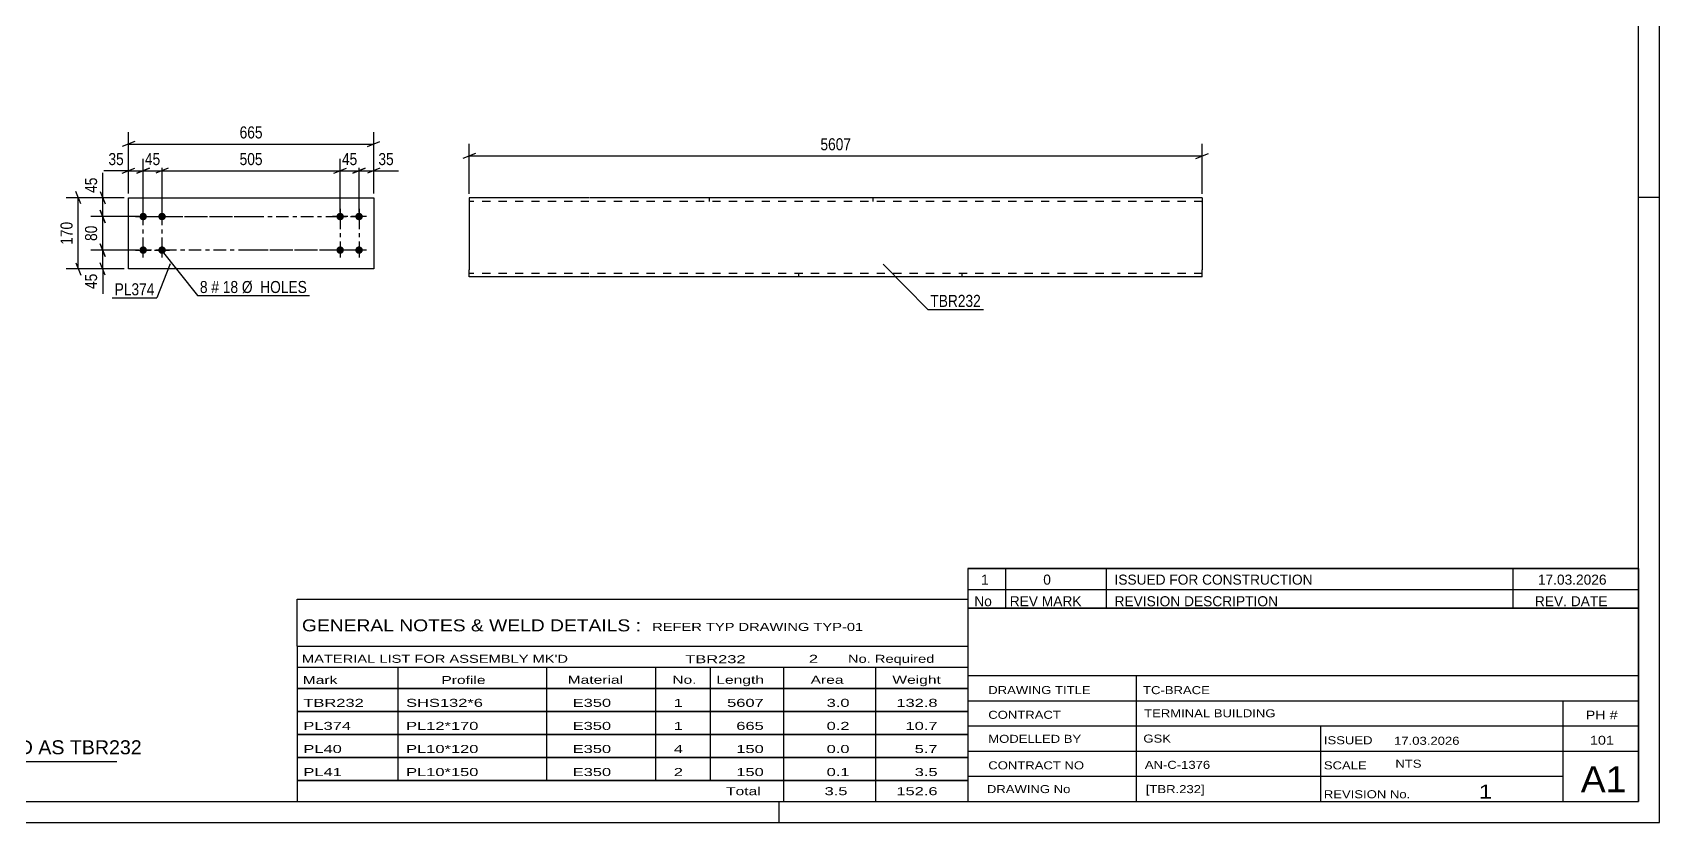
# Model space of a CAD drawing. Header units: millimetres. Extents: x 0 to 594, y 0 to 420.
# Drawn here: x 205.9 to 594, y 0 to 188.3 of the extents above; entities that cross this region are included whole.
import ezdxf

# ---------------------------------------------------------------- set-up
doc = ezdxf.new("R2010")
doc.units = ezdxf.units.MM
doc.linetypes.add('DXK_LINE_DOT2', pattern=[3.9198, 1.9599, -1.9599])
doc.linetypes.add('DXK_LINE_DOT3', pattern=[5.9187, 2.979, -0.9799, 0.9799, -0.9799])
doc.styles.add('Arial', font='ARIAL.TTF', dxfattribs={"height": 0.2})
doc.styles.add('Arial Narrow', font='ARIALN.TTF', dxfattribs={"height": 0.2})

# ---------------------------------------------------------------- blocks, each defined once
blk = doc.blocks.new('Unknown-582685932-1127')
at = {"color": 5, "linetype": 'Continuous'}
for p, q in [((594, 0), (594, 420)), ((589, 5), (589, 415)), ((594, 149), (589, 149)), ((5, 5), (589, 5)), ((384, 0), (384, 5)), ((0, 0), (594, 0))]:
    blk.add_line(p, q, dxfattribs=at)
blk = doc.blocks.new('Part-582685932-4613 - 4612')
at = {"color": 2, "linetype": 'Continuous'}
for p, q in [((228.77, 148.96), (257.97, 148.96)), ((228.77, 131.96), (228.77, 148.96)), ((258.07, 148.96), (287.27, 148.96)), ((287.27, 148.96), (287.27, 131.96)), ((257.97, 131.96), (228.77, 131.96)), ((287.27, 131.96), (258.07, 131.96))]:
    blk.add_line(p, q, dxfattribs=at)
blk = doc.blocks.new('Bolt-582685932-4614 - 4612')
at = {"linetype": 'Continuous'}
for points in [[(279.27, 143.56, -1), (279.27, 145.36, -1)], [(283.77, 143.56, -1), (283.77, 145.36, -1)], [(279.27, 135.56, -1), (279.27, 137.36, -1)], [(283.77, 135.56, -1), (283.77, 137.36, -1)]]:
    blk.add_hatch(color=1, dxfattribs=at).paths.add_polyline_path(points)
at = {"color": 1, "linetype": 'Continuous'}
for p, q in [((281.07, 144.46), (277.47, 144.46)), ((279.27, 146.26), (279.27, 142.66)), ((285.57, 144.46), (281.97, 144.46)), ((283.77, 146.26), (283.77, 142.66)), ((281.07, 136.46), (277.47, 136.46)), ((279.27, 138.26), (279.27, 134.66)), ((285.57, 136.46), (281.97, 136.46)), ((283.77, 138.26), (283.77, 134.66))]:
    blk.add_line(p, q, dxfattribs=at)
blk = doc.blocks.new('Bolt-582685932-4615 - 4612')
at = {"linetype": 'Continuous'}
for points in [[(232.27, 145.36, -1), (232.27, 143.56, -1)], [(236.77, 145.36, -1), (236.77, 143.56, -1)], [(232.27, 137.36, -1), (232.27, 135.56, -1)], [(236.77, 137.36, -1), (236.77, 135.56, -1)]]:
    blk.add_hatch(color=1, dxfattribs=at).paths.add_polyline_path(points)
at = {"color": 1, "linetype": 'Continuous'}
for p, q in [((230.47, 144.46), (234.07, 144.46)), ((232.27, 142.66), (232.27, 146.26)), ((234.97, 144.46), (238.57, 144.46)), ((236.77, 142.66), (236.77, 146.26)), ((230.47, 136.46), (234.07, 136.46)), ((232.27, 134.66), (232.27, 138.26)), ((234.97, 136.46), (238.57, 136.46)), ((236.77, 134.66), (236.77, 138.26))]:
    blk.add_line(p, q, dxfattribs=at)
blk = doc.blocks.new('Part-582685932-2589 - 2582')
at = {"color": 2, "linetype": 'Continuous'}
for p, q in [((338.62, 148.91), (310.05, 148.91)), ((310.05, 148.91), (310.05, 131.77)), ((456.26, 148.91), (338.72, 148.91)), ((484.93, 148.91), (456.36, 148.91)), ((484.93, 148.91), (484.93, 131.77)), ((310.05, 130.56), (310.05, 131.77)), ((310.05, 130.18), (310.05, 130.56)), ((310.05, 130.05), (310.05, 130.18)), ((338.62, 130.05), (310.05, 130.05)), ((456.26, 130.05), (338.72, 130.05)), ((484.93, 130.05), (456.36, 130.05)), ((484.93, 130.05), (484.93, 131.77))]:
    blk.add_line(p, q, dxfattribs=at)
at = {"color": 7, "linetype": 'DXK_LINE_DOT2'}
for p, q in [((338.62, 148.05), (310.05, 148.05)), ((456.26, 148.05), (338.72, 148.05)), ((367.29, 148.91), (367.29, 148.05)), ((406.31, 148.91), (406.31, 148.05)), ((484.93, 148.05), (456.36, 148.05)), ((484.93, 148.05), (484.93, 147.99)), ((484.93, 147.99), (484.93, 148.05)), ((484.93, 147.85), (484.93, 147.99)), ((484.93, 147.99), (484.93, 147.85)), ((310.05, 131.11), (310.05, 131.77)), ((310.05, 130.56), (310.05, 131.44)), ((310.05, 130.91), (310.05, 130.98)), ((310.05, 130.91), (310.05, 130.98)), ((338.62, 130.91), (310.05, 130.91)), ((310.05, 130.05), (310.05, 130.05)), ((456.26, 130.91), (338.72, 130.91)), ((388.68, 130.05), (388.68, 130.91)), ((427.69, 130.05), (427.69, 130.91)), ((484.93, 130.91), (456.36, 130.91)), ((484.93, 130.98), (484.93, 131.44)), ((484.93, 130.91), (484.93, 130.98))]:
    blk.add_line(p, q, dxfattribs=at)
blk = doc.blocks.new('Rectangle-582685932-4784 - 4612')
at = {"color": 1, "linetype": 'DXK_LINE_DOT3'}
for p, q in [((232.27, 144.46), (257.97, 144.46)), ((232.27, 136.46), (232.27, 144.46)), ((258.07, 144.46), (283.77, 144.46)), ((283.77, 144.46), (283.77, 136.46)), ((257.97, 136.46), (232.27, 136.46)), ((283.77, 136.46), (258.07, 136.46))]:
    blk.add_line(p, q, dxfattribs=at)
blk = doc.blocks.new('Rectangle-582685932-4794 - 4612')
at = {"color": 1, "linetype": 'DXK_LINE_DOT3'}
for p, q in [((236.77, 144.46), (257.97, 144.46)), ((236.77, 136.46), (236.77, 144.46)), ((258.07, 144.46), (279.27, 144.46)), ((279.27, 144.46), (279.27, 136.46)), ((257.97, 136.46), (236.77, 136.46)), ((279.27, 136.46), (258.07, 136.46))]:
    blk.add_line(p, q, dxfattribs=at)
blk = doc.blocks.new('StraightDimension-582685932-4805 - 4612')
at = {"color": 7, "linetype": 'Continuous'}
for p, q in [((282.27, 154.78), (285.27, 155.98)), ((283.77, 145.46), (283.77, 158.23)), ((283.77, 155.38), (287.27, 155.38)), ((288.77, 155.98), (285.77, 154.78)), ((287.27, 149.96), (287.27, 158.23))]:
    blk.add_line(p, q, dxfattribs=at)
at = {"color": 0}
blk.add_wipeout([(292.65, 156.13), (292.65, 160.33), (287.79, 160.33), (287.79, 156.13)], dxfattribs=at)
at = {"color": 7, "linetype": 'Continuous'}
blk.add_line((287.27, 155.38), (293.18, 155.38), dxfattribs=at)
blk.add_line((287.27, 155.38), (293.18, 155.38), dxfattribs=at)
at = {"color": 3, "style": 'Arial Narrow'}
blk.add_text('35', height=2.863, dxfattribs=at).set_placement((288.39, 156.73))
blk = doc.blocks.new('StraightDimension-582685932-4806 - 4612')
at = {"color": 7, "linetype": 'Continuous'}
for p, q in [((277.77, 154.78), (280.77, 155.98)), ((279.27, 145.46), (279.27, 158.23)), ((279.27, 155.38), (283.77, 155.38)), ((285.27, 155.98), (282.27, 154.78)), ((283.77, 145.46), (283.77, 158.23))]:
    blk.add_line(p, q, dxfattribs=at)
at = {"color": 0}
blk.add_wipeout([(283.95, 156.13), (283.95, 160.33), (279.09, 160.33), (279.09, 156.13)], dxfattribs=at)
at = {"color": 3, "style": 'Arial Narrow'}
blk.add_text('45', height=2.863, dxfattribs=at).set_placement((279.69, 156.73))
blk = doc.blocks.new('StraightDimension-582685932-4807 - 4612')
at = {"color": 7, "linetype": 'Continuous'}
for p, q in [((238.27, 155.98), (235.27, 154.78)), ((236.77, 145.46), (236.77, 158.23)), ((236.77, 155.38), (279.27, 155.38)), ((277.77, 154.78), (280.77, 155.98)), ((279.27, 145.46), (279.27, 158.23))]:
    blk.add_line(p, q, dxfattribs=at)
at = {"color": 0}
blk.add_wipeout([(261.36, 156.13), (261.36, 160.33), (254.68, 160.33), (254.68, 156.13)], dxfattribs=at)
at = {"color": 3, "style": 'Arial Narrow'}
blk.add_text('505', height=2.863, dxfattribs=at).set_placement((255.28, 156.73))
blk = doc.blocks.new('StraightDimension-582685932-4856 - 4612')
at = {"color": 7, "linetype": 'Continuous'}
for p, q in [((228.77, 149.96), (228.77, 164.59)), ((287.27, 149.96), (287.27, 164.59)), ((230.27, 162.34), (227.27, 161.14)), ((228.77, 161.74), (287.27, 161.74)), ((285.77, 161.14), (288.77, 162.34))]:
    blk.add_line(p, q, dxfattribs=at)
at = {"color": 0}
blk.add_wipeout([(261.36, 162.49), (261.36, 166.69), (254.68, 166.69), (254.68, 162.49)], dxfattribs=at)
at = {"color": 3, "style": 'Arial Narrow'}
blk.add_text('665', height=2.863, dxfattribs=at).set_placement((255.28, 163.09))
blk = doc.blocks.new('StraightDimension-582685932-4755 - 4612')
at = {"color": 7, "linetype": 'Continuous'}
for p, q in [((227.77, 148.96), (219.77, 148.96)), ((222.02, 150.46), (223.22, 147.46)), ((222.62, 144.46), (222.62, 148.96)), ((231.27, 144.46), (219.77, 144.46)), ((223.22, 142.96), (222.02, 145.96))]:
    blk.add_line(p, q, dxfattribs=at)
at = {"color": 0}
blk.add_wipeout([(221.87, 154.34), (217.67, 154.34), (217.67, 149.49), (221.87, 149.49)], dxfattribs=at)
at = {"color": 7, "linetype": 'Continuous'}
blk.add_line((222.62, 148.96), (222.62, 154.87), dxfattribs=at)
blk.add_line((222.62, 148.96), (222.62, 154.87), dxfattribs=at)
at = {"color": 3, "style": 'Arial Narrow'}
blk.add_text('45', height=2.863, rotation=90.0002, dxfattribs=at).set_placement((221.27, 150.09))
blk = doc.blocks.new('StraightDimension-582685932-4756 - 4612')
at = {"color": 7, "linetype": 'Continuous'}
for p, q in [((231.27, 144.46), (219.77, 144.46)), ((222.02, 145.96), (223.22, 142.96)), ((222.62, 136.46), (222.62, 144.46)), ((231.27, 136.46), (219.77, 136.46)), ((223.22, 134.96), (222.02, 137.96))]:
    blk.add_line(p, q, dxfattribs=at)
at = {"color": 0}
blk.add_wipeout([(221.87, 142.89), (217.67, 142.89), (217.67, 138.04), (221.87, 138.04)], dxfattribs=at)
at = {"color": 3, "style": 'Arial Narrow'}
blk.add_text('80', height=2.863, rotation=90.0002, dxfattribs=at).set_placement((221.27, 138.64))
blk = doc.blocks.new('StraightDimension-582685932-4757 - 4612')
at = {"color": 7, "linetype": 'Continuous'}
for p, q in [((231.27, 136.46), (219.77, 136.46)), ((222.02, 137.96), (223.22, 134.96)), ((222.62, 131.96), (222.62, 136.46)), ((227.77, 131.96), (219.77, 131.96)), ((223.22, 130.46), (222.02, 133.46))]:
    blk.add_line(p, q, dxfattribs=at)
at = {"color": 0}
blk.add_wipeout([(221.87, 131.44), (217.67, 131.44), (217.67, 126.58), (221.87, 126.58)], dxfattribs=at)
at = {"color": 7, "linetype": 'Continuous'}
blk.add_line((222.62, 131.96), (222.62, 126.06), dxfattribs=at)
blk.add_line((222.62, 131.96), (222.62, 126.06), dxfattribs=at)
at = {"color": 3, "style": 'Arial Narrow'}
blk.add_text('45', height=2.863, rotation=90.0002, dxfattribs=at).set_placement((221.27, 127.18))
blk = doc.blocks.new('StraightDimension-582685932-4778 - 4612')
at = {"color": 7, "linetype": 'Continuous'}
for p, q in [((227.77, 148.96), (213.92, 148.96)), ((217.37, 147.46), (216.17, 150.46)), ((216.77, 131.96), (216.77, 148.96)), ((227.77, 131.96), (213.92, 131.96)), ((216.17, 133.46), (217.37, 130.46))]:
    blk.add_line(p, q, dxfattribs=at)
at = {"color": 0}
blk.add_wipeout([(216.02, 143.81), (211.82, 143.81), (211.82, 137.12), (216.02, 137.12)], dxfattribs=at)
at = {"color": 3, "style": 'Arial Narrow'}
blk.add_text('170', height=2.863, rotation=90.0002, dxfattribs=at).set_placement((215.42, 137.72))
blk = doc.blocks.new('StraightDimension-582685932-4808 - 4612')
at = {"color": 7, "linetype": 'Continuous'}
for p, q in [((230.77, 154.78), (233.77, 155.98)), ((232.27, 145.46), (232.27, 158.23)), ((232.27, 155.38), (236.77, 155.38)), ((238.27, 155.98), (235.27, 154.78)), ((236.77, 145.46), (236.77, 158.23))]:
    blk.add_line(p, q, dxfattribs=at)
at = {"color": 0}
blk.add_wipeout([(236.95, 156.13), (236.95, 160.33), (232.09, 160.33), (232.09, 156.13)], dxfattribs=at)
at = {"color": 3, "style": 'Arial Narrow'}
blk.add_text('45', height=2.863, dxfattribs=at).set_placement((232.69, 156.73))
blk = doc.blocks.new('StraightDimension-582685932-4809 - 4612')
at = {"color": 7, "linetype": 'Continuous'}
for p, q in [((227.27, 154.78), (230.27, 155.98)), ((228.77, 149.96), (228.77, 158.23)), ((228.77, 155.38), (232.27, 155.38)), ((233.77, 155.98), (230.77, 154.78)), ((232.27, 145.46), (232.27, 158.23))]:
    blk.add_line(p, q, dxfattribs=at)
at = {"color": 0}
blk.add_wipeout([(228.24, 156.13), (228.24, 160.33), (223.39, 160.33), (223.39, 156.13)], dxfattribs=at)
at = {"color": 7, "linetype": 'Continuous'}
blk.add_line((228.77, 155.38), (222.86, 155.38), dxfattribs=at)
blk.add_line((228.77, 155.38), (222.86, 155.38), dxfattribs=at)
at = {"color": 3, "style": 'Arial Narrow'}
blk.add_text('35', height=2.863, dxfattribs=at).set_placement((223.99, 156.73))
blk = doc.blocks.new('StraightDimension-582685932-2594 - 2582')
at = {"color": 7, "linetype": 'Continuous'}
for p, q in [((311.55, 159.51), (308.55, 158.31)), ((310.05, 149.91), (310.05, 161.76)), ((483.43, 158.31), (486.43, 159.51)), ((484.93, 149.91), (484.93, 161.76)), ((310.05, 158.91), (484.93, 158.91))]:
    blk.add_line(p, q, dxfattribs=at)
at = {"color": 0}
blk.add_wipeout([(401.75, 159.66), (401.75, 163.86), (393.24, 163.86), (393.24, 159.66)], dxfattribs=at)
at = {"color": 3, "style": 'Arial Narrow'}
blk.add_text('5607', height=2.863, dxfattribs=at).set_placement((393.84, 160.26))
blk = doc.blocks.new('Unknown-582685932-4966')
at = {"color": 7, "linetype": 'Continuous'}
blk.add_line((156, 14.5), (226, 14.5), dxfattribs=at)
at = {"color": 7, "style": 'Arial'}
blk.add_text('2-TCH-BRACES MARKED AS TBR232', height=3.3428, dxfattribs=at).set_placement((150.19, 16.25))
blk = doc.blocks.new('Unknown-582685932-4963')
at = {"color": 7, "linetype": 'Continuous'}
for p, q in [((429, 51.05), (429, 5)), ((429, 51.05), (589, 51.05)), ((589, 51), (589, 5)), ((429, 35), (589, 35)), ((469.14, 35), (469.14, 5)), ((429, 29), (589, 29)), ((571, 5.05), (571, 29.05)), ((429, 23), (589, 23)), ((513.14, 23), (513.14, 5)), ((429, 17), (589, 17)), ((429, 11), (571, 11)), ((429, 5), (589, 5))]:
    blk.add_line(p, q, dxfattribs=at)
at = {"color": 7, "style": 'Arial Narrow'}
for s, height, width, p in [('DRAWING TITLE', 1.9089, 1.425378, (433.88, 30.61)), ('TC-BRACE', 1.909, 1.425378, (470.81, 30.59)), ('CONTRACT', 1.909, 1.425378, (433.88, 24.71)), ('TERMINAL BUILDING', 1.9089, 1.425378, (471.06, 25.07)), ('MODELLED BY', 1.9089, 1.425378, (433.88, 18.98)), ('GSK', 1.909, 1.425378, (470.88, 19.04)), ('ISSUED', 1.909, 1.425378, (513.94, 18.64)), ('17.03.2026', 1.909, 1.425378, (530.69, 18.52)), ('CONTRACT NO', 1.9089, 1.425378, (433.88, 12.66)), ('AN-C-1376', 1.909, 1.425378, (471.23, 12.78)), ('SCALE', 1.909, 1.425378, (513.94, 12.65)), ('A1', 6.204, 1.25, (575.24, 7.2)), ('DRAWING No', 1.909, 1.425378, (433.56, 7)), ('[TBR.232]', 1.909, 1.425378, (471.46, 6.99)), ('1', 3.34, 1.5, (550.91, 5.68)), ('REVISION No.', 1.9089, 1.425378, (513.94, 5.77))]:
    blk.add_text(s, height=height, dxfattribs=dict(at, width=width)).set_placement(p)
at = {"color": 7, "linetype": 'Continuous', "style": 'Arial Narrow'}
for s, height, width, p in [('PH #', 2.1, 1.42538, (576.4, 24.55)), ('101', 2.1, 1.42538, (577.41, 18.55)), ('NTS', 1.909, 1.425378, (531, 13.05))]:
    blk.add_text(s, height=height, dxfattribs=dict(at, width=width)).set_placement(p)
blk = doc.blocks.new('Unknown-582685932-4964')
at = {"color": 7, "linetype": 'Continuous'}
for p, q in [((429, 60.55), (589, 60.55)), ((589, 60.55), (429, 60.55)), ((429, 60.55), (429, 55.55)), ((438, 60.55), (438, 55.55)), ((462, 60.55), (462, 55.55)), ((559, 60.55), (559, 55.55)), ((589, 60.55), (589, 55.55)), ((429, 55.55), (589, 55.55)), ((429, 55.55), (429, 51.05)), ((429, 55.55), (589, 55.55)), ((438, 55.55), (438, 51.05)), ((462, 55.55), (462, 51.05)), ((559, 55.55), (559, 51.05)), ((589, 55.55), (589, 51.05)), ((589, 51.05), (429, 51.05))]:
    blk.add_line(p, q, dxfattribs=at)
at = {"color": 7, "linetype": 'Continuous', "style": 'Arial Narrow'}
for s, height, width, p in [('1', 2.39, 1.196471, (432.16, 56.7)), ('0', 2.39, 1.196471, (447, 56.7)), ('ISSUED FOR CONSTRUCTION', 2.3861, 1.196471, (464, 56.7)), ('17.03.2026', 2.386, 1.196471, (565, 56.7)), ('No', 2.386, 1.2, (430.54, 51.55)), ('REV MARK', 2.386, 1.2, (439, 51.55)), ('REVISION DESCRIPTION', 2.3861, 1.2, (464, 51.55)), ('REV. DATE', 2.386, 1.2, (564.28, 51.55))]:
    blk.add_text(s, height=height, dxfattribs=dict(at, width=width)).set_placement(p)
blk = doc.blocks.new('Unknown-582685932-4965')
at = {"color": 7, "linetype": 'Continuous'}
for p, q in [((269, 53.25), (429, 53.25)), ((269, 42), (269, 53.25)), ((429, 53.25), (429, 42)), ((269, 42), (429, 42)), ((269, 42), (269, 37)), ((429, 42), (429, 37)), ((269, 37), (429, 37)), ((269, 37), (269, 32)), ((293, 37), (293, 32)), ((328.5, 37), (328.5, 32)), ((354.5, 37), (354.5, 32)), ((367.5, 37), (367.5, 32)), ((385, 37), (385, 32)), ((407, 37), (407, 32)), ((429, 37), (429, 32)), ((269, 32), (429, 32)), ((269, 31.95), (269, 26.55)), ((269, 31.95), (429, 31.95)), ((293, 32), (293, 26.5)), ((328.5, 32), (328.5, 26.5)), ((354.5, 32), (354.5, 26.5)), ((367.5, 32), (367.5, 26.5)), ((385, 32), (385, 26.5)), ((407, 32), (407, 26.5)), ((429, 31.95), (429, 26.55)), ((269, 26.55), (429, 26.55)), ((269, 26.45), (269, 21.05)), ((269, 26.45), (429, 26.45)), ((293, 26.5), (293, 21)), ((328.5, 26.5), (328.5, 21)), ((354.5, 26.5), (354.5, 21)), ((367.5, 26.5), (367.5, 21)), ((385, 26.5), (385, 21)), ((407, 26.5), (407, 21)), ((429, 26.45), (429, 21.05)), ((269, 21.05), (429, 21.05)), ((269, 20.95), (269, 15.55)), ((269, 20.95), (429, 20.95)), ((293, 21), (293, 15.5)), ((328.5, 21), (328.5, 15.5)), ((354.5, 21), (354.5, 15.5)), ((367.5, 21), (367.5, 15.5)), ((385, 21), (385, 15.5)), ((407, 21), (407, 15.5)), ((429, 20.95), (429, 15.55)), ((269, 15.55), (429, 15.55)), ((269, 15.45), (269, 10.05)), ((269, 15.45), (429, 15.45)), ((293, 15.5), (293, 10)), ((328.5, 15.5), (328.5, 10)), ((354.5, 15.5), (354.5, 10)), ((367.5, 15.5), (367.5, 10)), ((385, 15.5), (385, 10)), ((407, 15.5), (407, 10)), ((429, 15.45), (429, 10.05)), ((269, 10.05), (429, 10.05)), ((269, 10), (429, 10)), ((269, 10), (269, 5)), ((385, 10), (385, 5)), ((407, 10), (407, 5)), ((429, 10), (429, 5)), ((269, 5), (429, 5))]:
    blk.add_line(p, q, dxfattribs=at)
at = {"color": 7, "style": 'Arial Narrow'}
for s, height, width, p in [('GENERAL NOTES & WELD DETAILS :', 2.8633, 1.4, (270.15, 45.56)), ('REFER TYP DRAWING TYP-01', 1.9089, 1.6, (353.7, 45.66)), ("MATERIAL LIST FOR ASSEMBLY MK'D", 1.9089, 1.6, (270.15, 38.06)), ('TBR232', 1.909, 1.794707, (361.59, 37.97)), ('2', 1.91, 1.794707, (391.08, 38.06)), ('No. Required', 1.9089, 1.6, (400.41, 38.06)), ('Mark', 1.909, 1.7, (270.34, 33)), ('Profile', 1.909, 1.7, (303.41, 33)), ('Material', 1.909, 1.7, (333.54, 33.06)), ('No.', 1.909, 1.7, (358.5, 33.06)), ('Length', 1.909, 1.7, (369, 33.06)), ('Area', 1.909, 1.7, (391.5, 33.06)), ('Weight', 1.909, 1.7, (411, 33.06))]:
    blk.add_text(s, height=height, dxfattribs=dict(at, width=width)).set_placement(p)
at = {"color": 7, "linetype": 'Continuous', "style": 'Arial Narrow'}
for s, height, width, p in [('TBR232', 1.909, 1.794707, (270.5, 27.56)), ('SHS132*6', 1.909, 1.794707, (295, 27.56)), ('E350', 1.909, 1.794707, (334.74, 27.56)), ('1', 1.91, 1.794707, (358.86, 27.56)), ('5607', 1.909, 1.794707, (371.58, 27.56)), ('3.0', 1.909, 1.794707, (395.32, 27.56)), ('132.8', 1.909, 1.794707, (411.96, 27.56)), ('PL374', 1.909, 1.794707, (270.5, 22.06)), ('PL12*170', 1.909, 1.794707, (295, 22.06)), ('E350', 1.909, 1.794707, (334.74, 22.06)), ('1', 1.91, 1.794707, (358.86, 22.06)), ('665', 1.909, 1.794707, (373.77, 22.06)), ('0.2', 1.909, 1.794707, (395.32, 22.06)), ('10.7', 1.909, 1.794707, (414.14, 22.06)), ('PL40', 1.909, 1.794707, (270.5, 16.56)), ('PL10*120', 1.909, 1.794707, (295, 16.56)), ('E350', 1.909, 1.794707, (334.74, 16.56)), ('4', 1.91, 1.794707, (358.86, 16.56)), ('150', 1.909, 1.794707, (373.77, 16.56)), ('0.0', 1.909, 1.794707, (395.32, 16.56)), ('5.7', 1.909, 1.794707, (416.33, 16.56)), ('PL41', 1.909, 1.794707, (270.5, 11.06)), ('PL10*150', 1.909, 1.794707, (295, 11.06)), ('E350', 1.909, 1.794707, (334.74, 11.06)), ('2', 1.91, 1.794707, (358.86, 11.06)), ('150', 1.909, 1.794707, (373.77, 11.06)), ('0.1', 1.909, 1.794707, (395.32, 11.06)), ('3.5', 1.909, 1.794707, (416.33, 11.06)), ('Total', 1.909, 1.7, (371.33, 6.5)), ('3.5', 1.909, 1.794707, (394.83, 6.5)), ('152.6', 1.909, 1.794707, (411.96, 6.5))]:
    blk.add_text(s, height=height, dxfattribs=dict(at, width=width)).set_placement(p)
blk = doc.blocks.new('Mark-582685932-4664 - 4612')
at = {"color": 0}
blk.add_wipeout([(234.97, 125.68), (234.97, 128.68), (225.47, 128.68), (225.47, 125.68)], dxfattribs=at)
blk.add_wipeout([(234.97, 125.68), (234.97, 128.68), (225.47, 128.68), (225.47, 125.68)], dxfattribs=at)
at = {"color": 30, "linetype": 'Continuous'}
for p in [(238.68, 133.16), (224.87, 125.08)]:
    blk.add_line(p, (235.57, 125.08), dxfattribs=at)
at = {"color": 3, "style": 'Arial Narrow'}
blk.add_text('PL374', height=2.863, dxfattribs=at).set_placement((225.47, 125.68))
blk = doc.blocks.new('MarkSet-582685932-4740 - 4612')
at = {"color": 0}
blk.add_wipeout([(247.64, 126.23), (247.64, 129.23), (245.81, 129.23), (245.81, 126.23)], dxfattribs=at)
blk.add_wipeout([(247.64, 126.23), (247.64, 129.23), (245.81, 129.23), (245.81, 126.23)], dxfattribs=at)
at = {"color": 7, "linetype": 'Continuous'}
blk.add_line((236.5, 136.6), (245.21, 125.63), dxfattribs=at)
at = {"color": 0}
blk.add_wipeout([(250.37, 126.23), (250.37, 129.23), (248.54, 129.23), (248.54, 126.23)], dxfattribs=at)
blk.add_wipeout([(250.37, 126.23), (250.37, 129.23), (248.54, 129.23), (248.54, 126.23)], dxfattribs=at)
at = {"color": 3, "style": 'Arial Narrow'}
blk.add_text('8', height=2.86, dxfattribs=at).set_placement((245.81, 126.23))
at = {"color": 0}
blk.add_wipeout([(254.92, 126.23), (254.92, 129.23), (251.27, 129.23), (251.27, 126.23)], dxfattribs=at)
blk.add_wipeout([(254.92, 126.23), (254.92, 129.23), (251.27, 129.23), (251.27, 126.23)], dxfattribs=at)
at = {"color": 3, "style": 'Arial Narrow'}
blk.add_text('#', height=2.86, dxfattribs=at).set_placement((248.54, 126.23))
at = {"color": 0}
blk.add_wipeout([(271.35, 126.23), (271.35, 129.23), (255.82, 129.23), (255.82, 126.23)], dxfattribs=at)
blk.add_wipeout([(271.35, 126.23), (271.35, 129.23), (255.82, 129.23), (255.82, 126.23)], dxfattribs=at)
at = {"color": 7, "linetype": 'Continuous'}
blk.add_line((245.21, 125.63), (271.95, 125.63), dxfattribs=at)
at = {"color": 3, "style": 'Arial Narrow'}
for s, p in [('18', (251.27, 126.23)), ('Ø  HOLES', (255.82, 126.23))]:
    blk.add_text(s, height=2.863, dxfattribs=at).set_placement(p)
blk = doc.blocks.new('Mark-582685932-2585 - 2582')
at = {"color": 0}
blk.add_wipeout([(432.12, 122.92), (432.12, 125.92), (420.06, 125.92), (420.06, 122.92)], dxfattribs=at)
blk.add_wipeout([(432.12, 122.92), (432.12, 125.92), (420.06, 125.92), (420.06, 122.92)], dxfattribs=at)
at = {"color": 30, "linetype": 'Continuous'}
for p, q in [((408.84, 133.12), (419.46, 122.32)), ((419.46, 122.32), (432.72, 122.32))]:
    blk.add_line(p, q, dxfattribs=at)
at = {"color": 3, "style": 'Arial Narrow'}
blk.add_text('TBR232', height=2.863, dxfattribs=at).set_placement((420.06, 122.92))

msp = doc.modelspace()

# ---------------------------------------------------------------- block references
for name in ['Unknown-582685932-1127', 'Part-582685932-4613 - 4612', 'Part-582685932-2589 - 2582', 'Bolt-582685932-4615 - 4612', 'Rectangle-582685932-4784 - 4612', 'Rectangle-582685932-4794 - 4612', 'Bolt-582685932-4614 - 4612', 'Unknown-582685932-4964', 'Unknown-582685932-4965', 'Unknown-582685932-4963', 'Unknown-582685932-4966']:
    msp.add_blockref(name, (0, 0))

# ---------------------------------------------------------------- next in the draw order: block references
for name in ['StraightDimension-582685932-2594 - 2582', 'StraightDimension-582685932-4805 - 4612', 'Mark-582685932-2585 - 2582']:
    msp.add_blockref(name, (0, 0))

# ---------------------------------------------------------------- next in the draw order: block references
msp.add_blockref('StraightDimension-582685932-4806 - 4612', (0, 0))

# ---------------------------------------------------------------- next in the draw order: block references
msp.add_blockref('StraightDimension-582685932-4807 - 4612', (0, 0))

# ---------------------------------------------------------------- next in the draw order: block references
msp.add_blockref('StraightDimension-582685932-4856 - 4612', (0, 0))

# ---------------------------------------------------------------- next in the draw order: block references
msp.add_blockref('StraightDimension-582685932-4755 - 4612', (0, 0))

# ---------------------------------------------------------------- next in the draw order: block references
msp.add_blockref('StraightDimension-582685932-4756 - 4612', (0, 0))

# ---------------------------------------------------------------- next in the draw order: block references
for name in ['StraightDimension-582685932-4808 - 4612', 'StraightDimension-582685932-4757 - 4612']:
    msp.add_blockref(name, (0, 0))

# ---------------------------------------------------------------- next in the draw order: block references
msp.add_blockref('StraightDimension-582685932-4778 - 4612', (0, 0))

# ---------------------------------------------------------------- next in the draw order: block references
for name in ['StraightDimension-582685932-4809 - 4612', 'Mark-582685932-4664 - 4612']:
    msp.add_blockref(name, (0, 0))

# ---------------------------------------------------------------- next in the draw order: block references
msp.add_blockref('MarkSet-582685932-4740 - 4612', (0, 0))

doc.saveas('drawing.dxf')
